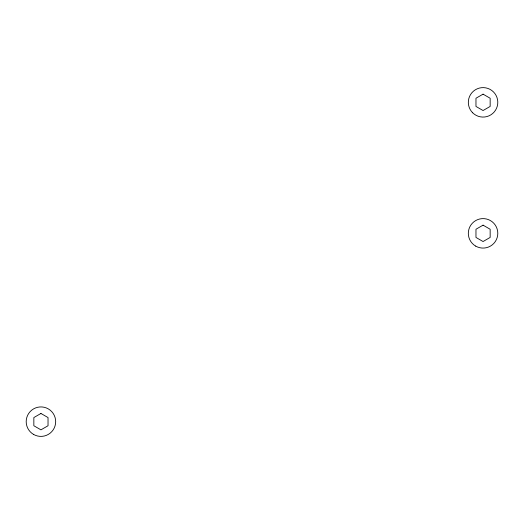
<?xml version="1.0" encoding="UTF-8"?>
<svg xmlns="http://www.w3.org/2000/svg" width="524" height="524" viewBox="0 0 524 524"><rect width="100%" height="100%" fill="white"/><g stroke="black" fill="none" stroke-linecap="round" stroke-linejoin="round"><path stroke-width="0.79" d="M483.062 94.156L475.969 98.25L475.969 106.438L483.062 110.531L490.156 106.438L490.156 98.25L483.062 94.156M40.938 413.469L33.844 417.562L33.844 425.75L40.938 429.844L48.031 425.75L48.031 417.562L40.938 413.469M483.062 225.156L475.969 229.25L475.969 237.438L483.062 241.531L490.156 237.438L490.156 229.25L483.062 225.156M472.641 112.765A14.738 14.738 0 0 0 497.296 106.156A14.738 14.738 0 0 0 479.25 88.111A14.738 14.738 0 0 0 472.641 112.765M475.694 246.11A14.738 14.738 0 0 0 497.8 233.344A14.738 14.738 0 0 0 475.694 220.578A14.738 14.738 0 0 0 475.694 246.11M33.569 434.422A14.738 14.738 0 0 0 55.675 421.656A14.738 14.738 0 0 0 33.569 408.89A14.738 14.738 0 0 0 33.569 434.422"/></g></svg>
